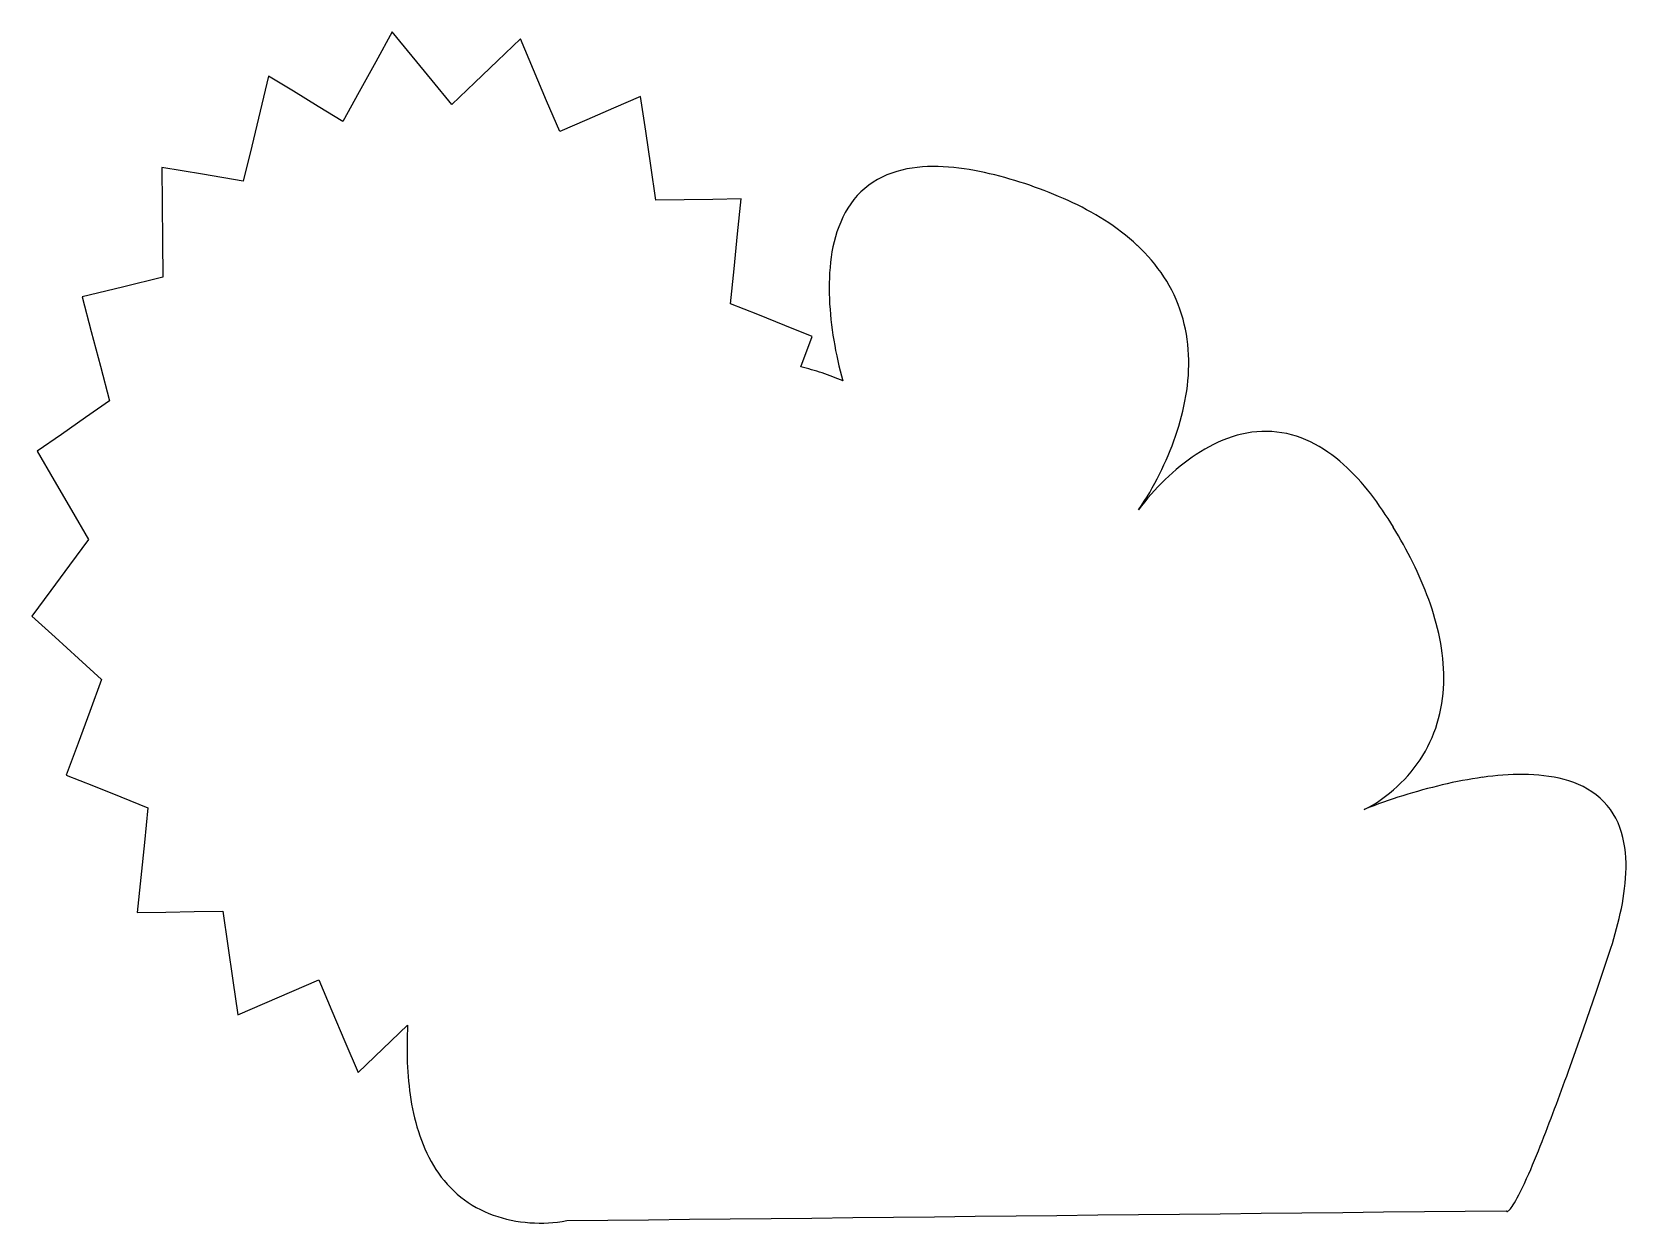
# Model space of a CAD drawing. Extents: x 0.02 to 4.96, y 0.01 to 3.7.
import ezdxf

# ---------------------------------------------------------------- set-up
doc = ezdxf.new("R2010")
doc.units = 0
doc.layers.get('0').update_dxf_attribs({"linetype": 'CONTINUOUS'})

msp = doc.modelspace()

# ---------------------------------------------------------------- linework, layer by layer
at = {"color": 178}
for p, q in [((1.1386, 3.7011), (1.0876, 3.6085)), ((1.2002, 3.6261), (1.1386, 3.7011)), ((1.5357, 3.6795), (1.4649, 3.6117)), ((1.5763, 3.5837), (1.5357, 3.6795)), ((1.0876, 3.6085), (1.0366, 3.516)), ((1.2618, 3.5511), (1.2002, 3.6261)), ((1.4649, 3.6117), (1.3942, 3.5439)), ((0.7557, 3.5639), (0.7295, 3.4556)), ((0.8324, 3.5171), (0.7557, 3.5639)), ((1.6168, 3.488), (1.5763, 3.5837)), ((0.909, 3.4702), (0.8324, 3.5171)), ((1.0366, 3.516), (0.9856, 3.4234)), ((1.3234, 3.4762), (1.2618, 3.5511)), ((1.3942, 3.5439), (1.3234, 3.4762)), ((0.9856, 3.4234), (0.909, 3.4702)), ((1.6574, 3.3922), (1.6168, 3.488)), ((1.8246, 3.4649), (1.741, 3.4286)), ((1.9082, 3.5013), (1.8246, 3.4649)), ((1.9238, 3.3941), (1.9082, 3.5013)), ((0.7295, 3.4556), (0.7032, 3.3473)), ((1.741, 3.4286), (1.6574, 3.3922)), ((1.9393, 3.2869), (1.9238, 3.3941)), ((0.7032, 3.3473), (0.677, 3.239)), ((0.5508, 3.2602), (0.4246, 3.2814)), ((0.4246, 3.2814), (0.4257, 3.1679)), ((0.677, 3.239), (0.5508, 3.2602)), ((1.9548, 3.1797), (1.9393, 3.2869)), ((0.4257, 3.1679), (0.4267, 3.0545)), ((2.0431, 3.181), (1.9548, 3.1797)), ((2.1314, 3.1824), (2.0431, 3.181)), ((2.2196, 3.1838), (2.1314, 3.1824)), ((2.2086, 3.0757), (2.2196, 3.1838)), ((2.1976, 2.9676), (2.2086, 3.0757)), ((0.4267, 3.0545), (0.4278, 2.9411)), ((2.1866, 2.8594), (2.1976, 2.9676)), ((0.4278, 2.9411), (0.3027, 2.9111)), ((0.3027, 2.9111), (0.1776, 2.8811)), ((0.1776, 2.8811), (0.2059, 2.7737)), ((2.2709, 2.8257), (2.1866, 2.8594)), ((2.3552, 2.7919), (2.2709, 2.8257)), ((0.2059, 2.7737), (0.2342, 2.6662)), ((2.4394, 2.7582), (2.3552, 2.7919)), ((2.4046, 2.664), (2.4394, 2.7582)), ((0.2342, 2.6662), (0.2625, 2.5588)), ((0.2625, 2.5588), (0.1879, 2.5067)), ((0.1879, 2.5067), (0.1134, 2.4545)), ((0.1134, 2.4545), (0.0389, 2.4024)), ((0.0389, 2.4024), (0.0916, 2.3115)), ((0.0916, 2.3115), (0.1444, 2.2205)), ((0.1444, 2.2205), (0.1971, 2.1295)), ((0.1971, 2.1295), (0.1388, 2.0503)), ((0.1388, 2.0503), (0.0804, 1.9712)), ((0.0804, 1.9712), (0.0221, 1.892)), ((0.0221, 1.892), (0.0941, 1.8264)), ((0.0941, 1.8264), (0.1662, 1.7609)), ((0.1662, 1.7609), (0.2382, 1.6953)), ((0.2382, 1.6953), (0.2017, 1.5968)), ((0.2017, 1.5968), (0.1653, 1.4984)), ((0.1653, 1.4984), (0.1288, 1.3999)), ((0.1288, 1.3999), (0.2131, 1.3662)), ((0.2131, 1.3662), (0.2974, 1.3324)), ((0.2974, 1.3324), (0.3816, 1.2987)), ((0.3816, 1.2987), (0.3707, 1.1906)), ((0.3707, 1.1906), (0.3597, 1.0824)), ((0.3597, 1.0824), (0.3487, 0.9743)), ((0.3487, 0.9743), (0.4369, 0.9757)), ((0.4369, 0.9757), (0.5252, 0.9771)), ((0.5252, 0.9771), (0.6134, 0.9784)), ((0.6134, 0.9784), (0.629, 0.8712)), ((0.629, 0.8712), (0.6445, 0.764)), ((4.8694, 0.7311), (4.909, 0.8485)), ((0.6445, 0.764), (0.6601, 0.6569)), ((0.8273, 0.7296), (0.9109, 0.7659)), ((0.9109, 0.7659), (0.9515, 0.6701)), ((0.6601, 0.6569), (0.7437, 0.6932)), ((0.7437, 0.6932), (0.8273, 0.7296)), ((4.829, 0.6139), (4.8694, 0.7311)), ((0.9515, 0.6701), (0.992, 0.5744)), ((1.1093, 0.5521), (1.1861, 0.6256)), ((4.7878, 0.497), (4.829, 0.6139)), ((0.992, 0.5744), (1.0326, 0.4786)), ((1.0326, 0.4786), (1.1093, 0.5521)), ((4.3366, 0.0482), (4.4631, 0.0496)), ((4.4631, 0.0496), (4.5897, 0.0509)), ((1.6795, 0.0202), (1.8061, 0.0216)), ((1.8061, 0.0216), (1.9326, 0.0229)), ((1.9326, 0.0229), (2.0591, 0.0242)), ((2.0591, 0.0242), (2.1857, 0.0256)), ((2.1857, 0.0256), (2.3122, 0.0269)), ((2.3122, 0.0269), (2.4387, 0.0282)), ((2.4387, 0.0282), (2.5653, 0.0296)), ((2.5653, 0.0296), (2.6918, 0.0309)), ((2.6918, 0.0309), (2.8183, 0.0322)), ((2.8183, 0.0322), (2.9448, 0.0336)), ((2.9448, 0.0336), (3.0714, 0.0349)), ((3.0714, 0.0349), (3.1979, 0.0362)), ((3.1979, 0.0362), (3.3244, 0.0376)), ((3.3244, 0.0376), (3.451, 0.0389)), ((3.451, 0.0389), (3.5775, 0.0402)), ((3.5775, 0.0402), (3.704, 0.0416)), ((3.704, 0.0416), (3.8305, 0.0429)), ((3.8305, 0.0429), (3.9571, 0.0442)), ((3.9571, 0.0442), (4.0836, 0.0456)), ((4.0836, 0.0456), (4.2101, 0.0469)), ((4.2101, 0.0469), (4.3366, 0.0482))]:
    msp.add_line(p, q, dxfattribs=at)
msp.add_lwpolyline([(4.5897, 0.0509), (4.5897, 0.0508), (4.5899, 0.0505), (4.5901, 0.0501), (4.5905, 0.0496), (4.591, 0.0492), (4.5917, 0.0489), (4.5926, 0.0487), (4.5937, 0.0489), (4.595, 0.0494), (4.5965, 0.0503), (4.5983, 0.0517), (4.6004, 0.0537), (4.6028, 0.0564), (4.6054, 0.0597), (4.6084, 0.0639), (4.6118, 0.069), (4.6155, 0.075), (4.6196, 0.0821), (4.6241, 0.0902), (4.629, 0.0996), (4.6344, 0.1102), (4.6402, 0.1222), (4.6465, 0.1356), (4.6533, 0.1505)], dxfattribs=at)
msp.add_polyline3d([(1.1386, 3.7011, 0), (1.1386, 3.7011, 0), (1.1386, 3.7011, 0), (1.1386, 3.7011, 0), (1.1386, 3.7011, 0), (1.1386, 3.7011, 0), (1.1386, 3.7011, 0), (1.1386, 3.7011, 0), (1.1386, 3.7011, 0), (1.1386, 3.7011, 0), (1.1386, 3.7011, 0), (1.1386, 3.7011, 0), (1.1386, 3.7011, 0), (1.1386, 3.7011, 0), (1.1386, 3.7011, 0), (1.1386, 3.7011, 0), (1.1386, 3.7011, 0), (1.1386, 3.7011, 0), (1.1386, 3.7011, 0), (1.1386, 3.7011, 0), (1.1386, 3.7011, 0), (1.1386, 3.7011, 0), (1.1386, 3.7011, 0), (1.1386, 3.7011, 0)], close=True, dxfattribs=at)
for centre, radius, start, end in [((2.7832, 2.9944), 0.2866, 100.0535, 125.893), ((2.8194, 2.8007), 0.4837, 84.9529, 100.2665), ((2.7933, 2.4475), 0.8378, 76.4583, 85.2979), ((2.684, 1.9782), 1.3197, 71.006, 76.6182), ((2.7755, 3.014), 0.2663, 127.0191, 154.8378), ((2.7096, 2.0309), 1.2615, 65.5061, 71.3255), ((2.8448, 2.3253), 0.9376, 57.7325, 65.5637), ((2.914, 2.9499), 0.4189, 154.958, 172.639), ((2.9769, 2.5331), 0.6913, 47.1781, 57.7976), ((3.0856, 2.6503), 0.5315, 33.3745, 47.1886), ((3.2026, 2.9087), 0.7104, 172.3212, 182.7469), ((3.1406, 2.6879), 0.4649, 17.4434, 33.2375), ((3.5432, 2.922), 1.0513, 182.5811, 189.6252), ((3.1138, 2.6811), 0.4925, 2.349, 17.2581), ((3.561, 2.9173), 1.0681, 189.2192, 196.1542), ((2.9999, 2.677), 0.6065, 350.1883, 2.2949), ((2.2071, 1.852), 0.8356, 71.6045, 76.3325), ((2.2741, 2.0385), 0.6376, 65.8285, 72.025), ((2.8251, 2.7067), 0.7837, 340.8584, 350.2263), ((2.6512, 2.7659), 0.9674, 333.3322, 340.9215), ((3.8871, 2.0083), 0.4627, 108.3985, 123.8096), ((3.8448, 2.1344), 0.3298, 86.6953, 108.323), ((3.8421, 2.144), 0.3203, 63.8459, 86.1109), ((3.7866, 2.0333), 0.4441, 47.6686, 63.725), ((4.0023, 1.833), 0.6725, 123.6492, 134.2543), ((2.7408, 2.7124), 0.8634, 325.333, 333.8366), ((3.6203, 1.8471), 0.6938, 37.5919, 47.8706), ((4.0265, 1.7983), 0.7143, 133.7032, 143.687), ((3.3385, 1.6267), 1.0515, 30.9578, 37.7397), ((2.9802, 1.4023), 1.4742, 26.4127, 31.2734), ((3.2969, 1.5587), 1.121, 20.0648, 26.457), ((3.5677, 1.6566), 0.8331, 11.5269, 20.1277), ((3.7782, 1.6988), 0.6184, 0.0046, 11.5919), ((3.9122, 1.6989), 0.4844, 345.2064, 359.9999), ((3.9615, 1.687), 0.4337, 328.5449, 345.0655), ((3.9457, 1.6978), 0.4528, 312.5989, 328.4216), ((4.7021, 0.0652), 1.3405, 97.9474, 103.3758), ((4.6412, 0.5164), 0.8852, 89.8568, 98.0777), ((4.645, 0.8966), 0.5051, 75.7796, 90.1886), ((4.7045, 1.1232), 0.2708, 49.3327, 76.2041), ((3.9656, 1.6677), 0.4173, 296.2078, 313.3826), ((4.7356, -0.172), 1.5781, 107.1763, 111.7878), ((4.7959, -0.3377), 1.7542, 103.313, 107.4613), ((4.7286, 1.1601), 0.2272, 15.826, 47.8592), ((4.5797, 1.1187), 0.3817, 356.6537, 15.7186), ((4.2414, 1.1318), 0.7202, 347.081, 357.1861), ((3.767, 1.2356), 1.2058, 341.2736, 347.3089), ((2.495, 0.5584), 1.3107, 177.061, 182.1168), ((2.1396, 0.5442), 0.955, 182.053, 188.9913), ((-4.467, 3.8061), 9.8286, 339.60291, 340.32537), ((1.8597, 0.4987), 0.6714, 188.8911, 198.7616), ((-0.9279, 2.487), 6.0517, 338.45755, 339.63087), ((1.6697, 0.4333), 0.4705, 198.6573, 212.7401), ((2.0861, 1.2901), 2.8088, 336.0618, 338.5903), ((1.5787, 0.3753), 0.3625, 212.8095, 231.0887), ((1.5697, 0.3672), 0.3506, 231.3963, 250.294), ((1.5918, 0.4315), 0.4186, 250.4169, 266.2428), ((1.5981, 0.4454), 0.4329, 265.5386, 280.8461)]:
    msp.add_arc(centre, radius, start, end, dxfattribs=at)

doc.saveas('drawing.dxf')
